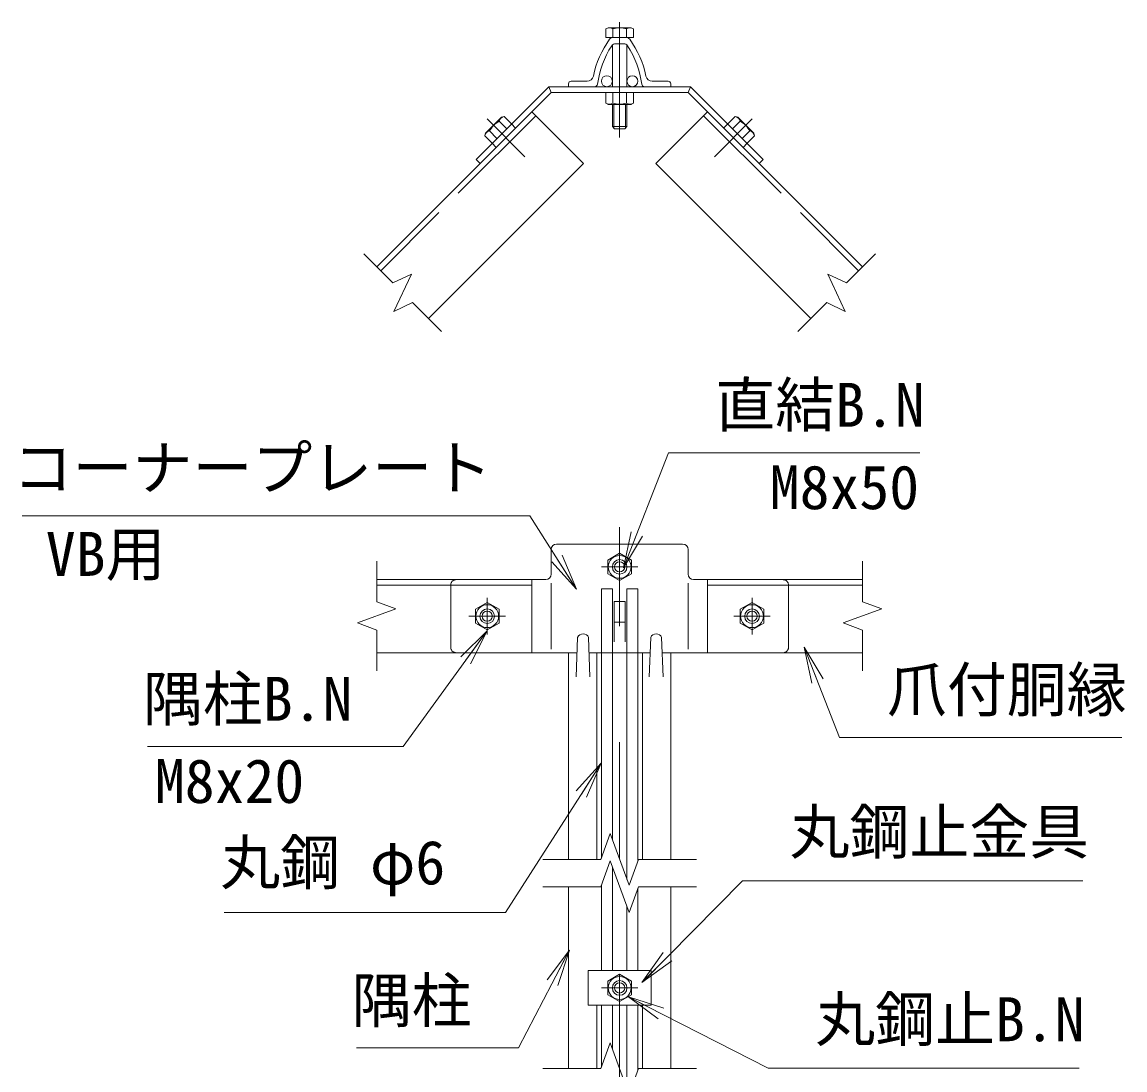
# Model space of a CAD drawing. Units: millimetres, scale not verified. Extents: x -4200 to 4200, y -2970 to 2970.
# Drawn here: x 1539 to 2747, y -993 to 155 of the extents above; entities that cross this region are included whole.
import ezdxf
from ezdxf.enums import TextEntityAlignment as Align

# ---------------------------------------------------------------- set-up
doc = ezdxf.new("R2010")
doc.units = ezdxf.units.MM
doc.header["$LTSCALE"] = 20
doc.linetypes.add('DASHED', pattern=[7.5, 6, -1.5])
doc.linetypes.add('USER1', pattern=[50.8, 31.75, -6.35, 6.35, -6.35])
for name, color, linetype, lineweight in [('0-2_D-BMK', 2, 'USER1', 13), ('0-3_D-STR3', 3, 'Continuous', 13), ('0-4_D-STR1', 1, 'Continuous', 18), ('0-5_0', 7, 'Continuous', 9), ('0-7_D-STR-DIM', 7, 'Continuous', 9), ('0-8_D-STR-TXT', 7, 'Continuous', 9)]:
    doc.layers.add(name, color=color, linetype=linetype, lineweight=lineweight)
doc.styles.add('ＭＳ ゴシック', font='')
doc.styles.get('ＭＳ ゴシック').set_extended_font_data('MS Gothic')

# ---------------------------------------------------------------- blocks, each defined once
blk = doc.blocks.new('_Open')
at = {"layer": '0-5_0'}
blk.add_line((-20, 3.33), (0, 0), dxfattribs=at)
blk.add_lwpolyline([(-20, -3.33), (0, 0), (-20, 0)], dxfattribs=at)

msp = doc.modelspace()

# ---------------------------------------------------------------- linework, layer by layer
at = {"layer": '0-2_D-BMK'}
for p, q in [((2193.75, 154.62), (2193.75, 28.23)), ((2048.51, 48.73), (2090.01, 7.23)), ((2339, 48.73), (2297.5, 7.23)), ((2193.75, -1522.83), (2193.75, -398.47)), ((2213.75, -441.91), (2173.75, -441.91)), ((2048.75, -475.91), (2048.75, -515.91)), ((2338.75, -475.91), (2338.75, -515.91)), ((2068.75, -495.91), (2028.75, -495.91)), ((2318.75, -495.91), (2358.75, -495.91)), ((2213.75, -902.97), (2173.75, -902.97))]:
    msp.add_line(p, q, dxfattribs=at)
at = {"layer": '0-3_D-STR3'}
for p, q in [((2181.15, 148.48), (2178.74, 147.09)), ((2178.74, 137.88), (2178.74, 147.09)), ((2206.35, 148.48), (2181.15, 148.48)), ((2186.25, 137.88), (2186.25, 147.09)), ((2201.26, 137.88), (2201.26, 147.09)), ((2206.35, 148.48), (2208.76, 147.09)), ((2208.76, 137.88), (2208.76, 147.09)), ((2208.76, 137.88), (2178.74, 137.88)), ((2185.75, 129.45), (2185.75, 83.88)), ((2201.75, 129.45), (2201.75, 83.88)), ((2116.1, 83.88), (2036.45, 4.22)), ((2118.75, 77.48), (2040.97, -0.3)), ((2118.75, 77.48), (2116.1, 83.88)), ((2116.1, 83.88), (2271.4, 83.88)), ((2118.75, 77.48), (2268.75, 77.48)), ((2178.74, 77.48), (2178.74, 65.93)), ((2178.74, 77.48), (2208.76, 77.48)), ((2186.25, 77.48), (2186.25, 65.93)), ((2201.26, 77.48), (2201.26, 65.93)), ((2208.76, 77.48), (2208.76, 65.93)), ((2268.75, 77.48), (2271.4, 83.88)), ((2268.75, 77.48), (2346.54, -0.3)), ((2271.4, 83.88), (2351.06, 4.22)), ((2178.74, 65.93), (2181.25, 64.48)), ((2181.25, 64.48), (2206.25, 64.48)), ((2185.75, 64.48), (2185.75, 40.28)), ((2187.25, 64.48), (2187.25, 38.78)), ((2200.25, 64.48), (2200.25, 38.78)), ((2201.75, 64.48), (2201.75, 40.28)), ((2208.76, 65.93), (2206.25, 64.48)), ((2064.38, 50.54), (2046.7, 32.86)), ((2067.18, 51.29), (2064.38, 50.54)), ((2075.35, 43.12), (2067.18, 51.29)), ((2312.16, 43.12), (2320.33, 51.29)), ((2320.33, 51.29), (2323.13, 50.54)), ((2323.13, 50.54), (2340.81, 32.86)), ((2070.04, 37.81), (2061.87, 45.98)), ((2075.34, 43.11), (2079.86, 38.59)), ((2199.35, 37.88), (2188.15, 37.88)), ((2201.75, 40.28), (2199.35, 37.88)), ((2312.17, 43.11), (2307.64, 38.59)), ((2312.17, 43.11), (2307.64, 38.59)), ((2317.47, 37.81), (2325.64, 45.98)), ((2059.42, 27.2), (2051.26, 35.37)), ((2328.08, 27.2), (2336.25, 35.37)), ((2333.39, 21.89), (2341.56, 30.06)), ((2341.56, 30.06), (2340.81, 32.86)), ((2054.12, 21.9), (2058.65, 17.37)), ((2333.38, 21.9), (2328.86, 17.37)), ((2333.38, 21.9), (2328.86, 17.37)), ((2040.97, -0.3), (2036.45, 4.22)), ((2346.54, -0.3), (2351.06, 4.22)), ((2124.75, -416.91), (2262.75, -416.91)), ((2118.75, -422.91), (2118.75, -449.91)), ((2268.75, -422.91), (2268.75, -449.91)), ((2014.75, -455.91), (2112.75, -455.91)), ((2274.75, -455.91), (2372.75, -455.91)), ((2118.75, -531.91), (2118.75, -459.9)), ((2268.75, -531.91), (2268.75, -459.72)), ((2048.75, -480.9), (2035.75, -488.4)), ((2061.75, -488.4), (2048.75, -480.9)), ((2199.75, -479.91), (2199.75, -523.96)), ((2035.75, -488.4), (2035.75, -503.41)), ((2061.75, -503.41), (2061.75, -488.4)), ((2035.75, -503.41), (2048.75, -510.92)), ((2048.75, -510.92), (2061.75, -503.41)), ((2199.75, -502.56), (2187.75, -502.56)), ((2014.75, -535.91), (2147.17, -535.91)), ((2160.34, -535.91), (2227.17, -535.91)), ((2173.75, -535.91), (2173.75, -760.73)), ((2185.75, -535.91), (2185.75, -740.18)), ((2201.75, -535.91), (2201.75, -784.14)), ((2213.75, -535.91), (2213.75, -763.59)), ((2240.34, -535.91), (2372.75, -535.91)), ((2185.75, -770.18), (2185.75, -883.97)), ((2173.75, -790.73), (2173.75, -883.97)), ((2213.75, -793.59), (2213.75, -883.97)), ((2201.75, -814.14), (2201.75, -883.97)), ((2159.35, -883.97), (2228.15, -883.97)), ((2159.35, -883.97), (2159.35, -921.97)), ((2228.15, -883.97), (2228.15, -921.97)), ((2159.35, -921.97), (2228.15, -921.97)), ((2173.75, -921.97), (2173.75, -989.69)), ((2185.75, -921.97), (2185.75, -969.14)), ((2201.75, -921.97), (2201.75, -1013.1)), ((2213.75, -921.97), (2213.75, -992.56))]:
    msp.add_line(p, q, dxfattribs=at)
at = {"layer": '0-3_D-STR3', "linetype": 'DASHED'}
for p, q in [((2008.75, -461.91), (2008.75, -529.91)), ((2173.75, -465.91), (2173.75, -535.91)), ((2173.75, -465.91), (2185.75, -465.91)), ((2185.75, -465.91), (2185.75, -535.91)), ((2213.75, -465.91), (2201.75, -465.91)), ((2201.75, -465.91), (2201.75, -535.91)), ((2213.75, -465.91), (2213.75, -535.91)), ((2378.75, -461.91), (2378.75, -529.91))]:
    msp.add_line(p, q, dxfattribs=at)
at = {"layer": '0-3_D-STR3'}
for points in [[(2201.75, 40.28), (2185.75, 40.28), (2188.15, 37.88)], [(2054.12, 21.89), (2045.95, 30.06), (2046.7, 32.86)], [(2199.75, -479.91), (2187.75, -479.91), (2187.75, -523.96)]]:
    msp.add_lwpolyline(points, dxfattribs=at)
for points in [[(2206.75, -434.4), (2193.75, -426.9), (2180.75, -434.4), (2180.75, -449.41), (2193.75, -456.92), (2206.75, -449.41)], [(2325.75, -488.4), (2338.75, -480.9), (2351.75, -488.4), (2351.75, -503.41), (2338.75, -510.92), (2325.75, -503.41)], [(2206.75, -895.47), (2193.75, -887.96), (2180.75, -895.47), (2180.75, -910.48), (2193.75, -917.99), (2206.75, -910.48)]]:
    msp.add_lwpolyline(points, close=True, dxfattribs=at)
for centre, radius in [((2179.75, 89.88), 6), ((2207.75, 89.88), 6), ((2193.75, -441.91), 12.5), ((2193.75, -441.91), 8), ((2193.75, -441.91), 5.6), ((2048.75, -495.91), 12.5), ((2048.75, -495.91), 8), ((2048.75, -495.91), 5.6), ((2338.75, -495.91), 12.5), ((2338.75, -495.91), 8), ((2338.75, -495.91), 5.6), ((2193.75, -902.97), 12.5), ((2193.75, -902.97), 8), ((2193.75, -902.97), 5.6)]:
    msp.add_circle(centre, radius, dxfattribs=at)
for centre, radius, start, end in [((2182.5, 141.6), 6.64, 55.61585, 124.38415), ((2193.75, 123.41), 24.84, 72.4121, 107.5879), ((2205.01, 141.6), 6.64, 55.61585, 124.38415), ((2182.5, 71.41), 6.64, 235.61585, 304.38416), ((2193.75, 89.6), 24.84, 252.4121, 287.5879), ((2205.01, 71.41), 6.64, 235.61586, 304.38414), ((2068.4, 44.76), 6.64, 100.61585, 169.38416), ((2319.11, 44.76), 6.64, 10.61584, 79.38415), ((2073.31, 23.93), 24.84, 117.4121, 152.5879), ((2314.2, 23.93), 24.84, 27.4121, 62.5879), ((2052.48, 28.83), 6.64, 100.61586, 169.38414), ((2335.03, 28.83), 6.64, 10.61586, 79.38414), ((2124.75, -422.91), 6, 90, 180), ((2262.75, -422.91), 6, 0, 90), ((2112.75, -449.91), 6, 270, 0), ((2274.75, -449.91), 6, 180, 270)]:
    msp.add_arc(centre, radius, start, end, dxfattribs=at)
at = {"layer": '0-3_D-STR3', "linetype": 'DASHED'}
for centre, start, end in [((2014.75, -461.91), 90, 180), ((2372.75, -461.91), 0, 90), ((2014.75, -529.91), 180, 270), ((2372.75, -529.91), 270, 0)]:
    msp.add_arc(centre, 6, start, end, dxfattribs=at)
at = {"layer": '0-4_D-STR1'}
for p, q in [((2186.78, 137.88), (2200.73, 137.88)), ((2186.78, 137.88), (2200.73, 137.88)), ((2189.25, 130.88), (2198.26, 130.88)), ((2137.75, 86.88), (2137.75, 83.88)), ((2158.12, 89.88), (2140.75, 89.88)), ((2229.39, 89.88), (2246.75, 89.88)), ((2249.75, 86.88), (2249.75, 83.88)), ((2166.58, 83.88), (2137.75, 83.88)), ((2220.93, 83.88), (2249.75, 83.88)), ((2097.54, 56.26), (1927.83, -113.44)), ((2097.54, 56.26), (2154.11, -0.3)), ((2289.97, 56.26), (2459.67, -113.44)), ((2154.11, -0.3), (1984.4, -170.01)), ((1927.65, -455.91), (2097.54, -455.91)), ((2097.54, -455.91), (2097.54, -535.91)), ((2289.97, -455.91), (2289.97, -535.91)), ((2459.86, -455.91), (2289.97, -455.91)), ((1927.65, -461.91), (2097.54, -461.91)), ((2459.86, -461.91), (2289.97, -461.91)), ((2147.75, -519.15), (2146.25, -562.15)), ((2159.75, -519.15), (2161.25, -562.15)), ((2227.75, -519.15), (2226.25, -562.15)), ((2239.75, -519.15), (2241.25, -562.15)), ((1927.65, -535.91), (2097.54, -535.91)), ((2137.75, -762.16), (2137.75, -535.91)), ((2168.75, -762.16), (2168.75, -535.91)), ((2218.75, -762.16), (2218.75, -535.91)), ((2249.75, -762.16), (2249.75, -535.91)), ((2459.86, -535.91), (2289.97, -535.91)), ((2137.75, -991.12), (2137.75, -792.16)), ((2249.75, -991.12), (2249.75, -792.16)), ((2168.75, -991.12), (2168.75, -921.97)), ((2218.75, -991.12), (2218.75, -921.97))]:
    msp.add_line(p, q, dxfattribs=at)
at = {"layer": '0-4_D-STR1', "linetype": 'DASHED'}
for p, q in [((2101.78, 52.02), (1932.08, -117.68)), ((2285.72, 52.02), (2455.43, -117.68))]:
    msp.add_line(p, q, dxfattribs=at)
at = {"layer": '0-4_D-STR1'}
msp.add_lwpolyline([(2289.97, 56.26), (2233.4, -0.3), (2403.1, -170.01)], dxfattribs=at)
for centre, radius, start, end in [((2268.75, 73.88), 106, 144.25644, 168.25596), ((2186.78, 132.88), 5, 90, 144.25644), ((2186.78, 132.88), 5, 90, 144.25644), ((2200.73, 132.88), 5, 35.74356, 90), ((2200.73, 132.88), 5, 35.74356, 90), ((2118.75, 73.88), 106, 11.74404, 35.74356), ((2268.75, 73.88), 100, 146.81334, 172.74916), ((2189.25, 125.88), 5, 90, 146.81334), ((2198.26, 125.88), 5, 33.18666, 90), ((2118.75, 73.88), 100, 7.25084, 33.18666), ((2140.75, 86.88), 3, 90, 180), ((2158.12, 96.88), 7, 270, 348.25596), ((2166.58, 86.88), 3, 270, 352.74916), ((2220.93, 86.88), 3, 187.25084, 270), ((2229.39, 96.88), 7, 191.74404, 270), ((2246.75, 86.88), 3, 0, 90), ((2153.75, -521.65), 6.5, 22.61986, 157.38014), ((2233.75, -521.65), 6.5, 22.61986, 157.38014)]:
    msp.add_arc(centre, radius, start, end, dxfattribs=at)
at = {"layer": '0-7_D-STR-DIM'}
for p, q in [((1913.69, -99.3), (1945.24, -130.84)), ((2473.81, -99.3), (2442.27, -130.84)), ((1945.24, -130.84), (1965.63, -121.33)), ((1965.63, -121.33), (1946.61, -162.12)), ((1946.61, -162.12), (1967, -152.61)), ((1967, -152.61), (1998.55, -184.15)), ((2420.5, -152.61), (2388.96, -184.15)), ((1927.65, -435.65), (1927.65, -480.26)), ((2459.86, -435.65), (2459.86, -480.26)), ((2459.86, -480.26), (2481, -487.95)), ((2481, -487.95), (2438.71, -503.34)), ((2438.71, -503.34), (2459.86, -511.04)), ((1927.65, -511.04), (1927.65, -555.65)), ((2459.86, -511.04), (2459.86, -555.65)), ((2173.23, -762.16), (2183.49, -733.97)), ((2183.49, -733.97), (2204.01, -790.35)), ((2109.75, -762.16), (2173.23, -762.16)), ((2204.01, -790.35), (2214.28, -762.16)), ((2214.28, -762.16), (2277.75, -762.16)), ((2109.75, -792.16), (2173.23, -792.16)), ((2214.28, -792.16), (2277.75, -792.16)), ((2173.23, -991.12), (2183.49, -962.93)), ((2183.49, -962.93), (2204.01, -1019.32)), ((2109.75, -991.12), (2173.23, -991.12)), ((2204.01, -1019.32), (2214.28, -991.12)), ((2214.28, -991.12), (2277.75, -991.12))]:
    msp.add_line(p, q, dxfattribs=at)
for points in [[(2442.27, -130.84), (2421.88, -121.33), (2440.9, -162.12), (2420.5, -152.61)], [(1927.65, -480.26), (1948.79, -487.95), (1906.51, -503.34), (1927.65, -511.04)], [(2173.23, -792.16), (2183.49, -763.97), (2204.01, -820.35), (2214.28, -792.16)]]:
    msp.add_lwpolyline(points, dxfattribs=at)
at = {"layer": '0-8_D-STR-TXT'}
for points in [[(2522.66, -316.94), (2247.12, -316.94), (2198.66, -441.26)], [(1539.27, -386.04), (2095.53, -386.04), (2145.4, -464.77)], [(1676.82, -638.46), (1956.83, -638.46), (2047.39, -513.57)], [(2743.66, -628.74), (2434.61, -628.74), (2396.69, -531.54)], [(1760.71, -820.2), (2068.74, -820.2), (2172.4, -658.67)], [(2700.98, -785.81), (2328.23, -785.81), (2219.43, -895.74)], [(1905.5, -968.7), (2082.82, -968.7), (2137.87, -863.37)], [(2697.12, -990.87), (2356.34, -990.87), (2205.16, -913.72)]]:
    msp.add_lwpolyline(points, dxfattribs=at)

# ---------------------------------------------------------------- block references
at = {"layer": '0-8_D-STR-TXT', "xscale": 2, "yscale": 2}
for p, rotation in [((2197.94, -443.13), 248.70495), ((2146.47, -466.46), 302.35412), ((2048.56, -511.95), 54.05425), ((2395.96, -529.67), 111.31411), ((2173.48, -656.98), 57.31217), ((2138.8, -861.59), 62.40856), ((2218.02, -897.16), 225.29561), ((2203.37, -912.81), 152.96577)]:
    msp.add_blockref('_Open', p, dxfattribs=dict(at, rotation=rotation))

# ---------------------------------------------------------------- texts
at = {"layer": '0-8_D-STR-TXT', "style": 'ＭＳ ゴシック'}
for s, p in [('直結B.N', (2298.55, -302.96)), ('コーナープレート', (1529.12, -371.81)), ('M8x50', (2358.18, -393.15)), ('VB用', (1565.27, -466.21)), ('隅柱B.N', (1671.74, -624.86)), ('爪付胴縁', (2486.55, -614.75)), ('M8x20', (1684.73, -714.87)), ('丸鋼止金具', (2379.92, -770.56)), ('丸鋼 φ6', (1756.4, -804.06)), ('隅柱', (1900.43, -955.1)), ('丸鋼止B.N', (2408.03, -975.75))]:
    msp.add_text(s, height=48.09, dxfattribs=at).set_placement(p, align=Align.BOTTOM_LEFT)

doc.saveas('drawing.dxf')
